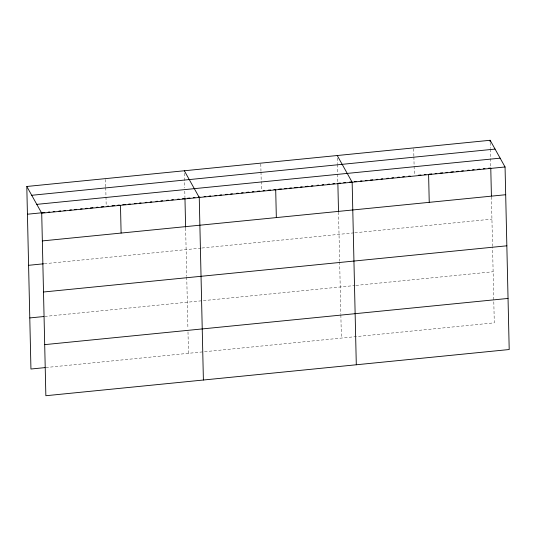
<?xml version="1.0" encoding="UTF-8"?>
<svg xmlns="http://www.w3.org/2000/svg" width="536" height="536" viewBox="0 0 536 536"><rect width="100%" height="100%" fill="white"/><g stroke="black" fill="none" stroke-linecap="round" stroke-linejoin="round"><path stroke-width="0.4" stroke-dasharray="2.68 2.01" d="M44.341 263.732L201.087 248.108M201.918 248.021L353.988 232.859M354.819 232.778L491.934 219.103M44.709 316.448L355.18 285.494M356.011 285.407L493.127 271.739M45.868 367.535L494.286 322.826L492.557 246.674M490.199 142.723L490.333 148.439M490.346 149.256L490.755 167.205M491.432 196.859L492.537 245.843M413.712 148.72L413.879 156.063M413.899 156.874L414.301 174.83M337.298 157.973L337.425 163.681M337.445 164.498L337.647 173.476M337.667 174.294L337.868 183.265M338.524 212.102L339.636 261.086M339.656 261.923L340.842 314.176M340.863 315L341.385 338.069M260.804 163.962L260.972 171.306M260.992 172.123L261.401 190.072M184.391 173.215L184.726 187.901M184.799 191.171L184.947 197.697M185.637 228.175L186.736 276.328M186.749 277.166L187.922 328.595M187.995 331.891L188.478 353.311M105.585 179.439L105.753 186.783M105.773 187.6L106.182 205.549"/><path stroke-width="0.8" d="M26.8 186.474L490.145 140.278L505.059 166.977L509.2 349.526L45.855 395.722L41.714 213.174L26.8 186.474L30.941 369.023L45.037 367.616M31.725 195.285L495.063 149.088M36.79 204.363L500.135 158.167M27.43 214.219L44.843 212.484M48.16 212.155L49.815 211.988M53.131 211.653L54.793 211.492M58.94 211.077L60.595 210.909M63.911 210.581L65.573 210.414M69.713 210.005L71.375 209.837M74.692 209.509L76.347 209.341M80.494 208.926L82.155 208.765M85.472 208.43L87.127 208.27M90.443 207.935L92.929 207.687M96.246 207.358L97.907 207.191M101.224 206.863L103.709 206.615M107.026 206.28L108.687 206.119M112.004 205.784L114.49 205.536M117.806 205.208L119.468 205.04M122.784 204.712L125.27 204.464M128.586 204.136L130.241 203.968M134.389 203.553L136.05 203.392M139.367 203.057L141.022 202.896M145.169 202.481L146.824 202.313M150.14 201.985L151.802 201.817M155.949 201.402L157.604 201.241M160.921 200.906L162.582 200.745M166.723 200.33L168.384 200.163M171.701 199.834L173.356 199.667M177.503 199.258L179.165 199.09M182.481 198.762L184.136 198.595M187.459 198.266L189.952 198.012M193.275 197.684L194.936 197.516M198.26 197.188L199.921 197.02M204.082 196.605L205.744 196.437M209.067 196.109L210.728 195.941M214.882 195.526L216.544 195.365M219.867 195.03L221.529 194.87M225.683 194.454L227.344 194.287M230.674 193.952L232.336 193.791M236.49 193.375L238.151 193.208M241.475 192.88L243.136 192.712M246.46 192.384L248.952 192.129M252.275 191.801L253.937 191.633M257.267 191.305L259.759 191.057M263.082 190.722L264.744 190.555M268.067 190.226L270.559 189.979M273.883 189.644L275.544 189.483M278.867 189.148L281.36 188.9M284.69 188.572L286.351 188.404M289.675 188.069L291.336 187.908M294.659 187.573L297.152 187.325M300.475 186.997L302.137 186.83M305.46 186.501L307.952 186.247M311.275 185.918L312.944 185.751M317.098 185.335L318.759 185.175M322.082 184.84L323.744 184.672M327.898 184.263L329.56 184.096M332.883 183.761L334.544 183.6M338.698 183.185L340.36 183.017M343.69 182.689L345.352 182.521M349.505 182.106L351.167 181.939M354.49 181.61L356.152 181.443M360.306 181.027L361.968 180.867M365.291 180.531L366.952 180.364M370.282 180.036L372.775 179.788M376.098 179.453L377.759 179.292M381.083 178.957L382.744 178.79M386.898 178.381L388.56 178.213M391.883 177.878L393.545 177.718M397.705 177.302L399.367 177.135M402.69 176.806L404.352 176.639M408.506 176.223L410.167 176.056M418.475 175.232L420.968 174.984M424.291 174.649L425.959 174.481M429.282 174.153L431.775 173.905M435.098 173.57L436.76 173.409M440.083 173.074L442.575 172.827M445.898 172.498L447.56 172.331M450.883 171.996L453.382 171.748M456.706 171.419L458.367 171.252M461.69 170.924L463.352 170.756M467.506 170.341L469.168 170.173M472.491 169.845L474.152 169.678M477.476 169.349L479.968 169.101M483.298 168.766L484.959 168.599M488.283 168.271L490.775 168.023L491.412 196.035M41.714 213.174L505.059 166.977M42.344 240.919L505.689 194.722M28.589 265.307L43.517 263.812M43.503 292.006L506.848 245.81M29.782 317.935L43.878 316.528M44.696 344.635L508.041 298.438M337.238 155.52L352.152 182.227L356.299 364.768M184.337 170.77L199.251 197.469L203.392 380.017M490.145 140.278L490.179 141.913M428.606 174.602L429.236 202.347M337.868 183.265L338.504 211.278M275.705 189.845L276.335 217.589M184.967 198.514L185.624 227.351M120.479 205.322L121.109 233.066"/></g></svg>
